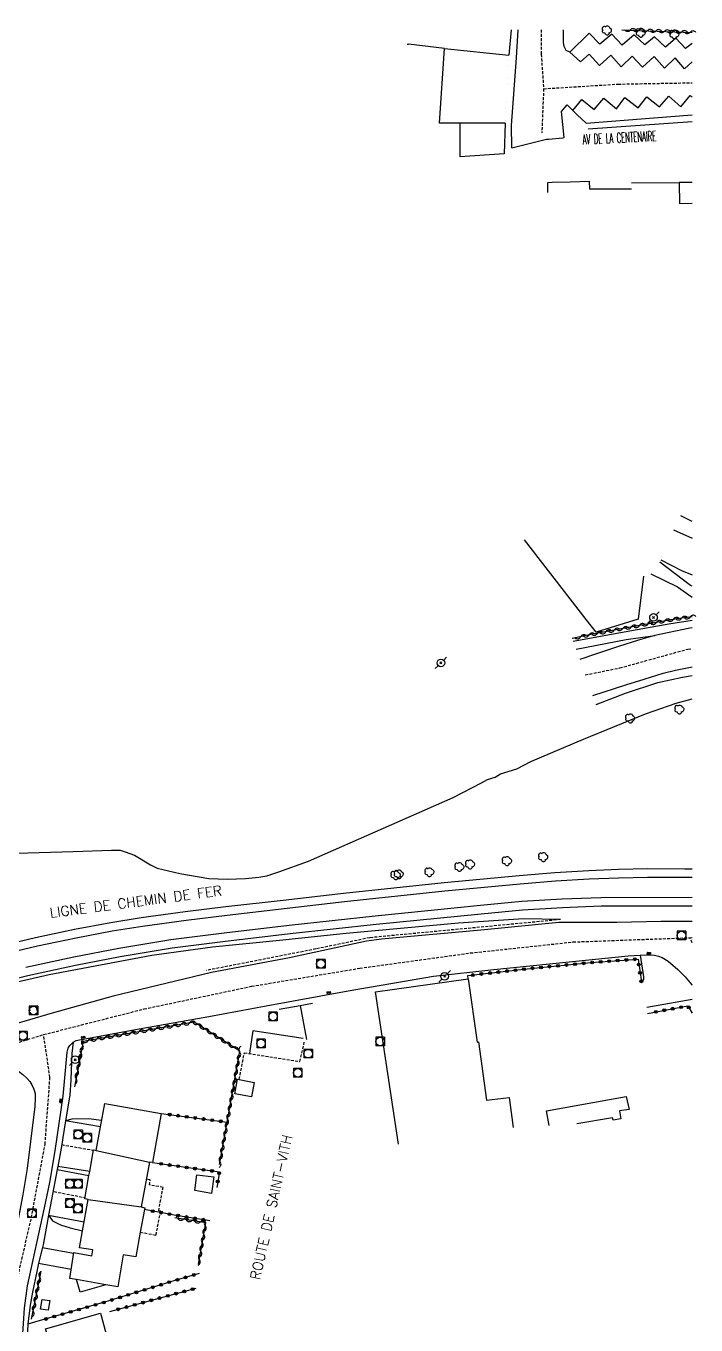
# Model space of a CAD drawing. Header units: millimetres. Extents: x 267000 to 268001, y 124012 to 125001.
# Drawn here: x 267883.4 to 268000.7, y 124773.1 to 125000.6 of the extents above; entities that cross this region are included whole.
import ezdxf
from ezdxf.enums import TextEntityAlignment as Align

# ---------------------------------------------------------------- set-up
doc = ezdxf.new("R2010")
doc.units = ezdxf.units.MM
doc.linetypes.add('DASHED', pattern=[0.75, 0.5, -0.25])
doc.layers.get('0').update_dxf_attribs({"linetype": 'CONTINUOUS'})
for name, color, linetype in [('W0001', 6, 'DASHED'), ('W0006', 2, 'CONTINUOUS'), ('W0008', 7, 'CONTINUOUS'), ('W0014', 7, 'CONTINUOUS'), ('W0017', 7, 'CONTINUOUS'), ('W0071', 7, 'CONTINUOUS'), ('W0101', 7, 'CONTINUOUS'), ('W0104', 1, 'CONTINUOUS'), ('W0112', 1, 'DASHED'), ('W0211', 2, 'CONTINUOUS'), ('W0214', 2, 'CONTINUOUS'), ('W0300', 7, 'CONTINUOUS'), ('W0310', 3, 'CONTINUOUS'), ('W0323', 7, 'CONTINUOUS'), ('W0401', 7, 'CONTINUOUS'), ('W0402', 7, 'CONTINUOUS'), ('W0420', 7, 'CONTINUOUS'), ('W0473', 7, 'CONTINUOUS'), ('W0700', 7, 'CONTINUOUS'), ('W0989', 7, 'CONTINUOUS'), ('W1102', 7, 'CONTINUOUS')]:
    doc.layers.add(name, color=color, linetype=linetype)
doc.styles.get("Standard").update_dxf_attribs({"font": 'romans.shx', "width": 0.85})

# ---------------------------------------------------------------- blocks, each defined once
blk = doc.blocks.new('T300')
for p, q in [((-0.8, 0.51), (-0.86, 0.34)), ((-0.86, 0.34), (-0.86, 0.17)), ((-0.86, 0.17), (-0.74, 0.06)), ((-0.69, 0.63), (-0.8, 0.51)), ((-0.8, -0.06), (-0.74, 0.06)), ((-0.74, 0.06), (-0.69, 0.11)), ((-0.57, 0.69), (-0.69, 0.63)), ((-0.46, 0.69), (-0.57, 0.69)), ((-0.29, 0.63), (-0.46, 0.69)), ((-0.29, 0.63), (-0.17, 0.74)), ((-0.23, 0.57), (-0.29, 0.63)), ((-0.17, 0.74), (-0.06, 0.8)), ((-0.06, 0.8), (0.06, 0.8)), ((0.06, 0.8), (0.23, 0.74)), ((0.23, 0.74), (0.34, 0.63)), ((0.34, 0.63), (0.4, 0.51)), ((0.46, 0.46), (0.34, 0.46)), ((0.4, 0.51), (0.4, 0.46)), ((0.57, 0.4), (0.46, 0.46)), ((0.57, 0.4), (0.69, 0.29)), ((0.69, 0.29), (0.74, 0.17)), ((0.74, 0.06), (0.69, -0.17)), ((0.74, 0.17), (0.74, 0.06)), ((-0.8, -0.17), (-0.8, -0.06)), ((-0.8, -0.23), (-0.8, -0.17)), ((-0.74, -0.34), (-0.8, -0.23)), ((-0.69, -0.4), (-0.74, -0.34)), ((-0.51, -0.46), (-0.69, -0.4)), ((-0.4, -0.46), (-0.51, -0.46)), ((-0.4, -0.46), (-0.34, -0.46)), ((-0.34, -0.46), (-0.34, -0.4)), ((-0.34, -0.51), (-0.34, -0.46)), ((-0.29, -0.63), (-0.34, -0.51)), ((-0.17, -0.74), (-0.29, -0.63)), ((-0.06, -0.8), (-0.17, -0.74)), ((0.06, -0.8), (-0.06, -0.8)), ((0.17, -0.74), (0.06, -0.8)), ((0.23, -0.69), (0.17, -0.74)), ((0.29, -0.46), (0.23, -0.46)), ((0.29, -0.63), (0.23, -0.69)), ((0.46, -0.4), (0.29, -0.46)), ((0.34, -0.51), (0.29, -0.63)), ((0.34, -0.51), (0.34, -0.46)), ((0.57, -0.34), (0.46, -0.4)), ((0.63, -0.29), (0.57, -0.34)), ((0.69, -0.17), (0.63, -0.29))]:
    blk.add_line(p, q)
blk = doc.blocks.new('T473')
for p, q in [((-0.166667, 0.166667), (0.166667, -0.166667)), ((-0.166667, -0.166667), (0.166667, 0.166667)), ((0.500001, 0.500001), (1.000002, 1.000002)), ((-1.000002, -1.000002), (-0.500001, -0.500001))]:
    blk.add_line(p, q)
blk.add_ellipse((0, 0), major_axis=(0.471405, 0.471405), ratio=1, start_param=5.4977871438, end_param=11.780972451)
blk = doc.blocks.new('T401')
for p, q in [((-0.3, 0.3), (0, 0.3)), ((-0.3, -0.25), (-0.3, 0.3)), ((-0.3, 0.15), (0, 0.15)), ((-0.3, 0), (0, 0)), ((0, 0.3), (0, -0.25)), ((-0.3, -0.15), (0, -0.15)), ((-0.3, -0.25), (-0.3, -0.3)), ((-0.3, -0.3), (0, -0.3)), ((0, -0.3), (0, -0.25))]:
    blk.add_line(p, q)
blk = doc.blocks.new('T420')
for p, q in [((0.75, 0.75), (-0.75, 0.75)), ((-0.75, 0.75), (-0.75, -0.75)), ((0.75, 0.75), (0.75, -0.75)), ((0.75, -0.75), (-0.75, -0.75))]:
    blk.add_line(p, q)
blk.add_ellipse((0, 0), major_axis=(-0.53, 0.53), ratio=1, start_param=3.926991, end_param=10.210176)
blk = doc.blocks.new('t323o')
at = {"color": 0, "linetype": 'Continuous'}
for radius in [0.25, 0.15]:
    blk.add_circle((0, 0), radius, dxfattribs=at)
blk = doc.blocks.new('t310o')
at = {"color": 0, "linetype": 'Continuous'}
for centre, start, end in [((-0.5, 0.38), 216.8699, 323.1304), ((0.5, -0.37), 36.8699, 143.1303)]:
    blk.add_arc(centre, 0.625, start, end, dxfattribs=at)

msp = doc.modelspace()

# ---------------------------------------------------------------- linework, layer by layer
at = {"layer": 'W0001'}
for points in [[(267973.55, 125000), (267973.58, 124995.7), (267974.01, 124989.65)], [(267974.01, 124989.65), (267973.69, 124981.92)], [(267974.01, 124989.65), (267987.06, 124990.47), (268000, 124990.7)], [(267981.31, 124886.97), (267987.35, 124888.19), (267999.27, 124891.49), (268000, 124891.58)], [(267886.44, 124823.96), (267904.03, 124828.44), (267922.88, 124832.42), (267941.81, 124835.58), (267961.17, 124838.25), (267979.17, 124840.18), (267999.65, 124840.93)], [(267999.65, 124840.93), (268000, 124840.95)], [(268000, 124840.01), (267999.65, 124840.93)], [(267844.31, 124809.87), (267855.43, 124813.71), (267869.69, 124818.67), (267879.34, 124821.76), (267886.44, 124823.96)], [(267880.26, 124755.18), (267880.47, 124765.81), (267881.3, 124778.72), (267884.3, 124791.9), (267886.7, 124804.74), (267887.55, 124816.44), (267886.44, 124823.96)]]:
    msp.add_lwpolyline(points, dxfattribs=at)
at = {"layer": 'W0006'}
for points in [[(268000, 124994.36), (267998.66, 124993.14), (267997.05, 124995.06), (267995.2, 124993.28), (267993.36, 124995.29), (267991.35, 124993.41), (267989.54, 124995.35), (267987.6, 124993.51), (267985.75, 124995.52), (267983.81, 124993.71), (267982, 124995.71), (267980.44, 124994.34), (267978.6, 124996.08)], [(267979.14, 124985.84), (267980.68, 124987.76), (267982.85, 124986), (267984.57, 124988.01), (267986.79, 124986.12), (267988.25, 124988.11), (267990.55, 124986.31), (267992.1, 124988.24), (267994.3, 124986.51), (267995.91, 124988.38), (267998.02, 124986.47), (267999.7, 124988.47), (268000, 124988.25)], [(268000, 124902.49), (267999.75, 124902.63), (267994.33, 124906.7)], [(267992.76, 124904.66), (267997.45, 124902.38), (268000, 124900.61)], [(267979.7, 124891.46), (267988.47, 124893.14), (267993.49, 124893.84)]]:
    msp.add_lwpolyline(points, dxfattribs=at)
at = {"layer": 'W0008'}
for points in [[(267978.6, 124996.08), (267977.97, 124996.37), (267977.6, 124997.05), (267977.46, 124997.84), (267977.5, 125000)], [(268000, 124997.6), (267998.86, 124996.7), (267997.18, 124998.51), (267995.34, 124996.93), (267993.4, 124998.74), (267991.74, 124997.33), (267989.84, 124999.08), (267987.76, 124997.3), (267985.95, 124999.21), (267983.88, 124997.49), (267982, 124999.37), (267978.6, 124996.08)], [(267968.43, 124979.29), (267974.53, 124980.81), (267974.88, 124980.84), (267977.38, 124981.07), (267977.62, 124981.1), (267977.12, 124985.68), (267978.12, 124986.82), (267979.14, 124985.84), (267979.9, 124985.11), (267981.46, 124983.61)], [(267993.49, 124893.84), (267990.61, 124893.04), (267987.11, 124891.96), (267983.25, 124890.64), (267980.33, 124889.69)], [(267982.62, 124883.36), (267982.62, 124883.36), (267988.41, 124885.23), (267991.59, 124886.21), (267994.92, 124887.26), (267997.12, 124887.79), (268000, 124888.35)], [(268000, 124843.77), (267994.52, 124843.75), (267986.85, 124843.61), (267976.69, 124843.57), (267963.65, 124842.32), (267945.61, 124840.69), (267942.99, 124840.32), (267929.52, 124837.38), (267915.84, 124834.81), (267898.61, 124830.66), (267887.93, 124827.68), (267877.52, 124824.67), (267867.07, 124821.56), (267851.85, 124816.95), (267843.09, 124820.53)], [(267891.61, 124822.64), (267892.16, 124822.92), (267892.72, 124823.06), (267903.8, 124825.09), (267915.35, 124827.14), (267925.39, 124828.99), (267939.78, 124831.61), (267954.74, 124834.17), (267965.28, 124835.38), (267988.8, 124837.73), (267990.9, 124837.87), (267992.08, 124837.95), (267993.43, 124837.87), (267994.13, 124837.72), (267994.76, 124837.43), (267995.79, 124836.79), (267997.49, 124835.38), (267998.8, 124834.05), (267999.94, 124832.69), (268000, 124832.61)]]:
    msp.add_lwpolyline(points, dxfattribs=at)
at = {"layer": 'W0014'}
for points in [[(267968.43, 124979.29), (267968.4, 124983.24), (267969.28, 124995.07), (267969.54, 125000)], [(267981.46, 124983.61), (267993.29, 124984.54), (268000, 124985.06)], [(268000, 124983.87), (267981.78, 124982.55)], [(267979.19, 124892.86), (267988.77, 124894.62), (267995.96, 124895.93), (268000, 124896.53)], [(268000, 124895.2), (267999.59, 124895.13), (267993.49, 124893.84)], [(267882.74, 124770.64), (267883.11, 124776.01), (267883.63, 124779.93), (267886.62, 124793.6), (267887.53, 124798.06), (267888.45, 124803.6), (267889.86, 124813.17), (267890.59, 124820.88), (267890.77, 124821.58), (267891.06, 124822.07), (267891.61, 124822.64)], [(267891.61, 124822.64), (267891.41, 124820.63), (267891.2, 124816.02), (267891.01, 124813.32), (267890.3, 124808.86), (267889.83, 124805.9), (267889.61, 124804.67), (267889.05, 124801.48), (267888.92, 124800.82), (267888.82, 124800.29), (267887.81, 124795.07), (267887.3, 124792.29), (267886.34, 124787.12), (267886.22, 124786.63), (267885.57, 124783.89), (267885.23, 124782.46), (267884.51, 124778.83), (267884.09, 124776.55), (267883.66, 124773.23), (267883.65, 124773.23), (267883.49, 124769.51)], [(267876.98, 124817.59), (267878.32, 124817.98), (267879.34, 124818.19), (267880.22, 124818.18), (267881.08, 124817.99), (267882.05, 124817.55), (267882.81, 124816.94), (267883.55, 124816.26), (267884.02, 124815.74), (267884.39, 124815.16), (267884.73, 124814.37), (267884.94, 124813.65), (267884.96, 124812.8), (267884.88, 124811.38), (267884.14, 124805.21), (267883.56, 124800.47), (267882.78, 124795.91), (267882.07, 124791.92), (267880.93, 124787.06), (267879.24, 124780.39), (267878.7, 124777.32), (267878.59, 124775.87), (267878.47, 124773.37), (267878.24, 124767.6)]]:
    msp.add_lwpolyline(points, dxfattribs=at)
at = {"layer": 'W0017'}
for points in [[(267990.9, 124837.87), (267991.49, 124834.09), (267991.5, 124833.6), (267991.14, 124833.18)], [(267992.07, 124828.75), (268000, 124830.15)], [(267896.4, 124807.78), (267890.3, 124808.86)], [(267888.82, 124800.29), (267894.38, 124799.25)], [(267887.3, 124792.29), (267893.53, 124791.15)], [(267886.22, 124786.63), (267891.7, 124785.65)], [(267885.57, 124783.89), (267891.25, 124782.87)], [(267885.42, 124773.73), (267883.66, 124773.23)]]:
    msp.add_lwpolyline(points, dxfattribs=at)
at = {"layer": 'W0071'}
for points in [[(268000, 124913.83), (267998.03, 124914.83)], [(267996.74, 124912.4), (268000, 124910.94)]]:
    msp.add_lwpolyline(points, dxfattribs=at)
at = {"layer": 'W0101'}
for points in [[(267968.35, 125000), (267967.9, 124995.52)], [(267950.1, 124997.49), (267950.36, 124997.46)], [(267956.66, 124996.68), (267950.36, 124997.46)], [(267967.25, 124983.63), (267959.42, 124983.63), (267955.8, 124983.63), (267956.66, 124996.68)], [(267974.77, 124971.48), (267974.74, 124973.23), (267975.5, 124973.26), (267978.68, 124973.37), (267981.97, 124973.49), (267982.03, 124972.11)], [(267982.03, 124972.11), (267989.39, 124972.14)], [(267989.38, 124973.16), (267997.77, 124973.24), (267997.8, 124969.56), (268000, 124969.6)], [(267895.63, 124803.65), (267896.4, 124807.78), (267897.17, 124811.87), (267907.03, 124810.13), (267905.54, 124801.52), (267905.01, 124801.61), (267903.54, 124793.75)], [(267894.87, 124785.21), (267895.05, 124786.23), (267892.74, 124786.59), (267893.28, 124789.58), (267894.27, 124795.07), (267893.64, 124795.19), (267894.38, 124799.25), (267894.52, 124799.98), (267895.2, 124803.74), (267895.63, 124803.65)], [(267903.54, 124793.75), (267904.16, 124793.6), (267904.11, 124793.29), (267903.37, 124789.33), (267902.57, 124785.02), (267900.36, 124785.34), (267900.18, 124784.32)], [(267900.18, 124784.32), (267899.44, 124779.76), (267897.33, 124780.13), (267892.2, 124781.03), (267891.06, 124781.23), (267891.73, 124785.75), (267894.87, 124785.21)], [(267887.87, 124768.6), (267886.75, 124772.4), (267896.41, 124775.14), (267897.78, 124769.96), (267898.86, 124770.18), (267899.13, 124769.19), (267899.14, 124769.16), (267899.35, 124768.38), (267898.27, 124768.1), (267899.65, 124762.89), (267890.28, 124760.32), (267890.13, 124760.85), (267889.3, 124763.82), (267889.16, 124764.35)]]:
    msp.add_lwpolyline(points, dxfattribs=at)
for points in [[(267950.36, 124997.46), (267950.36, 124997.46)], [(267956.66, 124996.68), (267956.66, 124996.68)], [(267982.03, 124972.11), (267982.03, 124972.11)], [(267989.37, 124972.14), (267989.37, 124972.14)], [(267895.63, 124803.65), (267895.63, 124803.65)], [(267903.54, 124793.75), (267903.54, 124793.75)], [(267894.87, 124785.21), (267894.87, 124785.21)], [(267900.18, 124784.32), (267900.18, 124784.32)]]:
    msp.add_lwpolyline(points, close=True, dxfattribs=at)
at = {"layer": 'W0101', "const_width": 0.002}
msp.add_lwpolyline([(267967.9, 124995.52), (267967.25, 124983.63)], dxfattribs=at)
msp.add_lwpolyline([(267967.9, 124995.52), (267967.9, 124995.52)], close=True, dxfattribs=at)
at = {"layer": 'W0104'}
for points in [[(267967.25, 124983.63), (267967.12, 124978.27), (267959.4, 124977.74), (267959.42, 124983.63)], [(268000, 124973.23), (267997.77, 124973.24)], [(267991.5, 124904.24), (267990.56, 124896.73), (267983.2, 124894.47), (267982.32, 124895.59), (267981.48, 124896.65), (267970.66, 124910.65)], [(267948.57, 124804.75), (267944.58, 124831.45), (267960.79, 124833.7), (267962.37, 124822.61), (267962.6, 124822.68), (267964.03, 124812.47), (267967.97, 124812.93), (267968.67, 124807.69)], [(267975, 124808.05), (267974.49, 124810.61), (267988.49, 124813.13), (267988.96, 124810.83), (267987.32, 124810.61), (267987.51, 124809.2), (267986.16, 124808.94), (267986.09, 124809.34), (267979.85, 124808.33)], [(267897.33, 124780.13), (267892.87, 124778.8), (267892.2, 124781.03)]]:
    msp.add_lwpolyline(points, dxfattribs=at)
for points in [[(267922.86, 124813.04), (267919.95, 124813.55), (267920.4, 124816.12), (267923.34, 124815.55)], [(267915.83, 124796.14), (267912.92, 124796.62), (267913.3, 124799.39), (267916.27, 124799.01), (267915.83, 124796.14)], [(267887.23, 124775.66), (267885.91, 124775.87), (267886.18, 124777.55), (267887.53, 124777.38), (267887.23, 124775.66)]]:
    msp.add_lwpolyline(points, close=True, dxfattribs=at)
at = {"layer": 'W0112'}
for points in [[(267976.99, 124844.1), (267943.55, 124840.92), (267934.14, 124838.95), (267914.99, 124835.19)], [(267885.38, 124828.02), (267885.17, 124828.94), (267883.92, 124828.62), (267884.17, 124827.64)], [(267920.7, 124816.13), (267921.6, 124820.78), (267931.3, 124819.24), (267932.1, 124822.64)], [(267889.61, 124804.67), (267892.6, 124804.15), (267895.17, 124803.71)], [(267903.37, 124789.33), (267906.14, 124788.82), (267906.88, 124792.78), (267906.93, 124793.01), (267906.6, 124793.07), (267907.35, 124797.19), (267905, 124797.61), (267905.12, 124798.5), (267904.46, 124798.62)], [(267888.28, 124796.46), (267893.66, 124795.4)]]:
    msp.add_lwpolyline(points, dxfattribs=at)
at = {"layer": 'W0211'}
for points in [[(267994.56, 124907.14), (267998.17, 124905.26), (268000, 124904.51)], [(267877.11, 124855.73), (267883.66, 124855.81), (267891.59, 124856.01), (267898.33, 124856.26), (267899.84, 124856.25), (267900.71, 124855.95), (267902.36, 124855.38), (267905.18, 124853.71), (267906.34, 124853.11), (267910.28, 124852.19), (267915.36, 124851.29), (267918.65, 124851.18), (267921.78, 124851.3), (267924.11, 124851.51), (267924.85, 124851.64), (267925.55, 124851.76), (267927.61, 124852.46), (267932.81, 124854.33), (267951.78, 124862.68), (267958.18, 124865.46), (267963.14, 124868.05), (267964.18, 124868.66), (267965.52, 124869.04), (267966.47, 124869.62), (267969.34, 124870.49), (267971.76, 124871.78), (267980.97, 124875.69), (267991.85, 124880.13), (267997.24, 124882.03), (268000, 124882.79)], [(267976.99, 124844.1), (267970.51, 124844.22), (267959.1, 124843.46), (267939.42, 124841.64), (267927.73, 124840.41), (267916.04, 124839.26), (267905.41, 124837.79), (267887.4, 124834.45), (267875.93, 124831.78), (267863.2, 124828.04), (267852.08, 124824.49), (267847.27, 124822.5), (267844.76, 124821.21)], [(267896.58, 124808.88), (267894.31, 124809.2), (267891.41, 124809.15), (267890.3, 124808.86)], [(267894.52, 124799.98), (267888.92, 124800.82)], [(267887.3, 124792.29), (267888.02, 124791.33), (267889.38, 124790.63), (267891.1, 124790.07), (267893.28, 124789.58)]]:
    msp.add_lwpolyline(points, dxfattribs=at)
at = {"layer": 'W0214'}
msp.add_lwpolyline([(267983.19, 124881.76), (267988.37, 124883.78), (267994, 124885.62), (267998.32, 124886.59), (268000, 124886.85)], dxfattribs=at)
at = {"layer": 'W0310'}
for points in [[(267987.69, 125000), (268000, 124999.53)], [(268000, 124897.14), (267997.31, 124896.8), (267989.24, 124895.34), (267982.29, 124894.03), (267979.01, 124893.35)], [(267917.26, 124801.19), (267918.59, 124808.62), (267920.83, 124821.06), (267912.81, 124826.12), (267893.36, 124822.75), (267891.85, 124814.79)], [(267913.56, 124783.73), (267914.85, 124790.96), (267909.44, 124791.85)], [(267884.33, 124774.07), (267885.99, 124782.52)]]:
    msp.add_lwpolyline(points, dxfattribs=at)
at = {"layer": 'W0323'}
for points in [[(267960.79, 124833.7), (267960.72, 124834.29), (267970.54, 124835.42), (267982.29, 124836.58), (267990.54, 124837.18), (267991.14, 124833.18)], [(267992.19, 124827.67), (267999.27, 124828.98), (268000, 124827.68)], [(267907.03, 124810.13), (267918.59, 124808.62)], [(267905.54, 124801.52), (267917.22, 124799.88), (267916.75, 124797.17)], [(267915.56, 124791.34), (267909.29, 124792.34), (267906.88, 124792.78), (267904.11, 124793.29), (267904.07, 124793.3)], [(267913.68, 124782.11), (267909.25, 124780.83), (267897.08, 124777.06), (267885.42, 124773.73)], [(267898.06, 124775.43), (267913.15, 124779.53)]]:
    msp.add_lwpolyline(points, dxfattribs=at)
at = {"layer": 'W0402'}
for points in [[(267927.72, 124828.39), (267931.37, 124829.07), (267933.56, 124829.48)], [(267931.37, 124829.07), (267932.46, 124823.07)], [(267931.92, 124823.24), (267923.08, 124824.63), (267922.49, 124820.7)]]:
    msp.add_lwpolyline(points, dxfattribs=at)
at = {"layer": 'W0700'}
for points in [[(267876.6, 124838.98), (267885.05, 124840.97), (267891.87, 124842.4), (267898.2, 124843.6), (267903.54, 124844.45), (267911.23, 124845.51), (267918.38, 124846.39), (267928.4, 124847.51), (267938.97, 124848.75), (267956.57, 124850.6), (267969.75, 124851.85), (267975.96, 124852.35), (267981.9, 124852.72), (267987.1, 124852.91), (267992.2, 124853.03), (267998.71, 124853.01), (268000, 124853.01)], [(267876.95, 124837.52), (267885.38, 124839.5), (267892.16, 124840.93), (267898.45, 124842.12), (267903.77, 124842.97), (267911.42, 124844.02), (267918.56, 124844.9), (267928.57, 124846.02), (267939.14, 124847.26), (267956.72, 124849.11), (267969.88, 124850.36), (267976.06, 124850.86), (267981.98, 124851.22), (267987.14, 124851.41), (267992.21, 124851.53), (267998.71, 124851.51), (268000, 124851.51)], [(267875.79, 124832.37), (267883.65, 124834.3), (267892.04, 124836.09), (267899.87, 124837.63), (267908.94, 124839.13), (267918.27, 124840.31), (267929.61, 124841.66), (267944.67, 124843.27), (267963.09, 124845.13), (267970.28, 124845.81), (267977.34, 124846.23), (267984.07, 124846.48), (268000, 124846.53)], [(267883.31, 124835.76), (267891.74, 124837.55), (267899.61, 124839.11), (267908.73, 124840.61), (267918.08, 124841.8), (267929.44, 124843.15), (267944.52, 124844.76), (267962.94, 124846.62), (267970.17, 124847.31), (267977.27, 124847.73), (267984.04, 124847.98), (268000, 124848.03)]]:
    msp.add_lwpolyline(points, dxfattribs=at)
at = {"layer": 'W1102'}
for points in [[(267956.66, 124996.68), (267967.9, 124995.52)], [(267895.63, 124803.65), (267905.01, 124801.61)], [(267894.27, 124795.07), (267903.54, 124793.75)]]:
    msp.add_lwpolyline(points, dxfattribs=at)

# ---------------------------------------------------------------- block references
at = {"layer": 'W0300', "rotation": 359.9999899820874}
for p in [(267985.12, 124999.85), (267991.05, 124999.46), (267996.94, 124999.17), (267997.82, 124880.89), (267989.2, 124879.32), (267973.97, 124855.04), (267954.04, 124852.39), (267959.29, 124853.3), (267961.16, 124853.76), (267967.63, 124854.34), (267948.13, 124851.86), (267948.69, 124852.03)]:
    msp.add_blockref('T300', p, dxfattribs=at)
at = {"layer": 'W0310'}
for p, rotation in [((267989.19, 124999.94), 357.8007710105343), ((267990.69, 124999.88), 357.8007710105343), ((267992.19, 124999.83), 357.8007710105343), ((267993.68, 124999.77), 357.8007710105343), ((267995.18, 124999.71), 357.8007710105343), ((267996.68, 124999.65), 357.8007710105343), ((267998.18, 124999.6), 357.8007710105343), ((267999.68, 124999.54), 357.8007710105343), ((267992.27, 124895.89), 190.2367131416552), ((267993.75, 124896.15), 190.2367131416552), ((267995.22, 124896.42), 190.2367131416552), ((267996.7, 124896.69), 190.2367131416552), ((267998.18, 124896.91), 187.3860431510641), ((267999.67, 124897.1), 187.3860431510641), ((267980.48, 124893.66), 191.7096093115078), ((267981.95, 124893.96), 191.7096093115078), ((267983.42, 124894.25), 190.6301031749325), ((267984.9, 124894.52), 190.6301031749325), ((267986.37, 124894.8), 190.6301031749325), ((267987.85, 124895.08), 190.6301031749325), ((267989.32, 124895.35), 190.2367131416552), ((267990.8, 124895.62), 190.2367131416552), ((267909.03, 124825.46), 189.8178156452631), ((267910.5, 124825.72), 189.8178156452631), ((267911.98, 124825.97), 189.8178156452631), ((267913.37, 124825.76), 147.7499041422505), ((267914.64, 124824.96), 147.7499041422505), ((267895.72, 124823.16), 189.8178156452631), ((267897.2, 124823.42), 189.8178156452631), ((267898.68, 124823.67), 189.8178156452631), ((267900.16, 124823.93), 189.8178156452631), ((267901.64, 124824.18), 189.8178156452631), ((267903.11, 124824.44), 189.8178156452631), ((267904.59, 124824.69), 189.8178156452631), ((267906.07, 124824.95), 189.8178156452631), ((267907.55, 124825.21), 189.8178156452631), ((267915.91, 124824.16), 147.7499041422505), ((267917.17, 124823.36), 147.7499041422505), ((267892.97, 124820.69), 259.2729704170488), ((267893.24, 124822.16), 259.2729704170488), ((267894.25, 124822.9), 189.8178156452631), ((267918.44, 124822.56), 147.7499041422505), ((267919.71, 124821.76), 147.7499041422505), ((267920.79, 124820.88), 79.8168219652818), ((267892.69, 124819.22), 259.2729704170488), ((267920.26, 124817.92), 79.8168219652818), ((267920.53, 124819.4), 79.8168219652818), ((267892.13, 124816.27), 259.2729704170488), ((267892.41, 124817.74), 259.2729704170488), ((267920, 124816.45), 79.8168219652818), ((267919.47, 124813.5), 79.8168219652818), ((267919.73, 124814.97), 79.8168219652818), ((267919.2, 124812.02), 79.8168219652818), ((267918.67, 124809.07), 79.8168219652818), ((267918.94, 124810.54), 79.8168219652818), ((267918.41, 124807.59), 79.8166376129973), ((267917.88, 124804.64), 79.8166376129973), ((267918.14, 124806.11), 79.8166376129973), ((267917.61, 124803.16), 79.8166376129973), ((267917.35, 124801.68), 79.8166376129973), ((267910.92, 124791.6), 170.6304087793598), ((267912.4, 124791.36), 170.6304087793598), ((267913.88, 124791.12), 170.6304087793598), ((267914.5, 124788.97), 79.88712770574982), ((267914.76, 124790.45), 79.88712770574982), ((267913.97, 124786.02), 79.88712770574982), ((267914.23, 124787.49), 79.88712770574982), ((267913.71, 124784.54), 79.88712770574982), ((267885.78, 124781.43), 78.8765876053079), ((267885.49, 124779.95), 78.8765876053079), ((267884.91, 124777.01), 78.8765876053079), ((267885.2, 124778.48), 78.8765876053079), ((267884.62, 124775.54), 78.8765876053079)]:
    msp.add_blockref('t310o', p, dxfattribs=dict(at, rotation=rotation))
at = {"layer": 'W0323'}
for p, rotation in [((267985.49, 124836.81), 4.188286663287305), ((267986.99, 124836.92), 4.188286663287305), ((267988.48, 124837.03), 4.188286663287305), ((267989.98, 124837.14), 4.188286663287305), ((267963.11, 124834.57), 6.536753652128423), ((267964.6, 124834.74), 6.536753652128423), ((267966.09, 124834.91), 6.536753652128423), ((267967.58, 124835.08), 6.536753652128423), ((267969.07, 124835.25), 6.536753652128423), ((267970.56, 124835.42), 5.634353219893109), ((267972.05, 124835.57), 5.634353219893109), ((267973.54, 124835.71), 5.634353219893109), ((267975.04, 124835.86), 5.634353219893109), ((267976.53, 124836.01), 5.634353219893109), ((267978.02, 124836.16), 5.634353219893109), ((267979.51, 124836.3), 5.634353219893109), ((267981.01, 124836.45), 5.634353219893109), ((267982.5, 124836.59), 4.188286663287305), ((267984, 124836.7), 4.188286663287305), ((267990.68, 124836.25), 278.4663789199013), ((267990.9, 124834.77), 278.4663789199013), ((267961.62, 124834.39), 6.536753652128423), ((267991.12, 124833.29), 278.4663789199013), ((267993.66, 124827.94), 10.4535314502815), ((267995.14, 124828.21), 10.4535314502815), ((267996.61, 124828.48), 10.4535314502815), ((267998.09, 124828.76), 10.4535314502815), ((267999.42, 124828.72), 299.2724577239366), ((267908.52, 124809.94), 352.5512132308182), ((267910.01, 124809.74), 352.5512132308182), ((267911.5, 124809.55), 352.5512132308182), ((267912.98, 124809.35), 352.5512132308182), ((267914.47, 124809.16), 352.5512132308182), ((267915.96, 124808.96), 352.5512132308182), ((267917.45, 124808.77), 352.5512132308182), ((267907.03, 124801.31), 352.0094068308034), ((267908.51, 124801.1), 352.0094068308034), ((267910, 124800.89), 352.0094068308034), ((267911.48, 124800.68), 352.0094068308034), ((267912.97, 124800.48), 352.0094068308034), ((267914.45, 124800.27), 352.0094068308034), ((267915.94, 124800.06), 352.0094068308034), ((267916.93, 124798.19), 260.2481520725734), ((267917.18, 124799.67), 260.2481520725734), ((267905.55, 124793.03), 169.5499173923321), ((267907.02, 124792.76), 169.5503827544495), ((267908.5, 124792.48), 169.5503827544495), ((267909.97, 124792.23), 170.9269133252627), ((267911.46, 124791.99), 170.9269133252627), ((267912.94, 124791.76), 170.9269133252627), ((267914.42, 124791.52), 170.9269133252627), ((267906.99, 124780.13), 197.1906662004413), ((267908.42, 124780.57), 197.1906662004413), ((267909.86, 124781), 196.1221713968014), ((267911.3, 124781.42), 196.1221713968014), ((267912.74, 124781.84), 196.1221713968014), ((267899.83, 124777.91), 197.1906662004413), ((267901.26, 124778.35), 197.1906662004413), ((267902.69, 124778.8), 197.1906662004413), ((267904.13, 124779.24), 197.1906662004413), ((267905.56, 124779.68), 197.1906662004413), ((267906.74, 124777.79), 15.18072071918036), ((267908.19, 124778.18), 15.18072071918036), ((267909.64, 124778.58), 15.18072071918036), ((267911.09, 124778.97), 15.18072071918036), ((267912.53, 124779.36), 15.18072071918036), ((267891.19, 124775.38), 195.9363055584286), ((267892.63, 124775.79), 195.9363055584286), ((267894.08, 124776.2), 195.9363055584286), ((267895.52, 124776.61), 195.9363055584286), ((267896.96, 124777.03), 195.9363055584286), ((267898.39, 124777.47), 197.1906662004413), ((267899.51, 124775.83), 15.18072071918036), ((267900.95, 124776.22), 15.18072071918036), ((267902.4, 124776.61), 15.18072071918036), ((267903.85, 124777), 15.18072071918036), ((267905.3, 124777.4), 15.18072071918036), ((267886.86, 124774.14), 195.9363055584286), ((267888.31, 124774.56), 195.9363055584286), ((267889.75, 124774.97), 195.9363055584286)]:
    msp.add_blockref('t323o', p, dxfattribs=dict(at, rotation=rotation))
at = {"layer": 'W0401'}
for p, rotation in [((267992.41, 124838.04), 266.8225115313619), ((267936.4, 124831.17), 280.3094235570366), ((267893.36, 124823.32), 280.4025805071263), ((267889.6, 124812.33), 351.5975738538103)]:
    msp.add_blockref('T401', p, dxfattribs=dict(at, rotation=rotation))
at = {"layer": 'W0420', "rotation": 359.9999899820874}
for p in [(267998.14, 124841.32), (267934.99, 124836.34), (267884.66, 124828.17), (267926.62, 124827.12), (267882.83, 124823.73), (267945.39, 124822.74), (267924.51, 124822.38), (267932.77, 124820.61), (267930.94, 124817.26), (267892.48, 124806.43), (267894.07, 124805.87), (267891.05, 124797.82), (267892.47, 124797.81), (267891.05, 124794.43), (267892.44, 124793.47), (267884.39, 124792.63)]:
    msp.add_blockref('T420', p, dxfattribs=at)
at = {"layer": 'W0473', "rotation": 359.9999899820874}
for p in [(267993.25, 124897.04), (267956.02, 124889.06), (267956.67, 124834.16), (267891.97, 124819.56)]:
    msp.add_blockref('T473', p, dxfattribs=at)

# ---------------------------------------------------------------- texts
at = {"layer": 'W0989', "width": 0.5}
msp.add_text('AV DE LA CENTENAIRE', height=1.75, rotation=2.8407, dxfattribs=at).set_placement((267980.84, 124980.76), align=Align.MIDDLE_LEFT)
at = {"layer": 'W0989'}
for s, rotation, p in [('LIGNE DE CHEMIN DE FER', 7.4524, (267887.54, 124845.28)), ('ROUTE DE SAINT-VITH', 77.2637, (267923.44, 124781.05))]:
    msp.add_text(s, height=1.75, rotation=rotation, dxfattribs=at).set_placement(p, align=Align.MIDDLE_LEFT)

doc.saveas('drawing.dxf')
